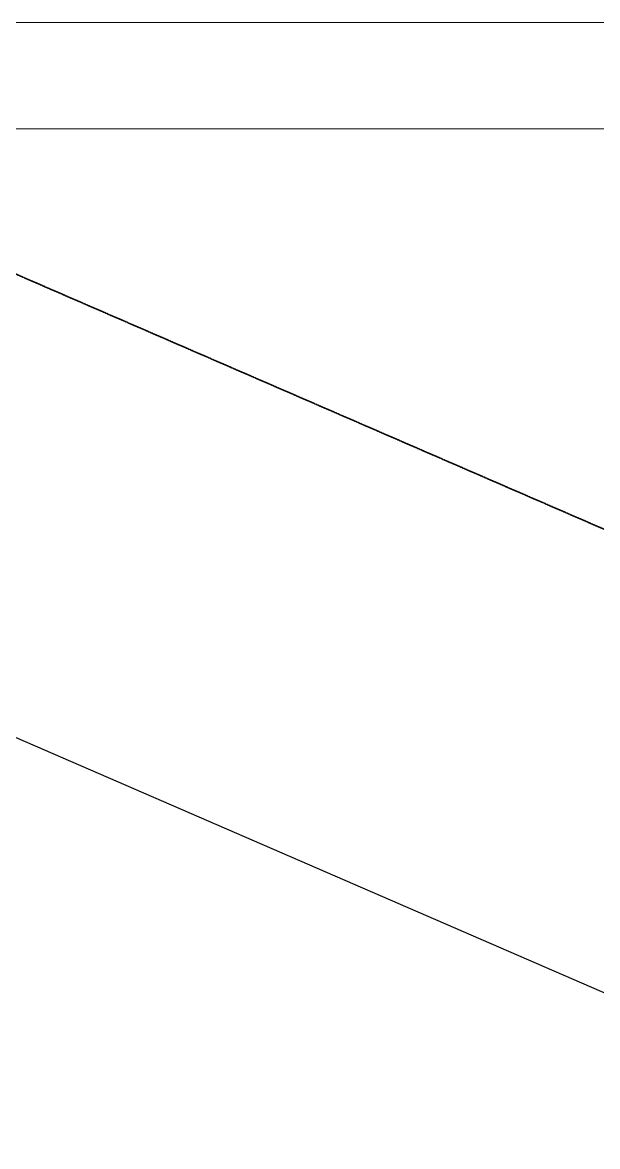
# Model space of a CAD drawing. Header units: metres. Extents: x 579991 to 911209, y 678516 to 840782.
# Drawn here: x 653347 to 657404, y 715138 to 723066 of the extents above; entities that cross this region are included whole.
import ezdxf

# ---------------------------------------------------------------- set-up
doc = ezdxf.new("R2010")
doc.units = ezdxf.units.M
doc.header["$MEASUREMENT"] = 0
doc.linetypes.add('DASHED', pattern=[0.75, 0.5, -0.25])
doc.layers.add('2D Drafting - General_Pen_No__6', color=5, linetype='Continuous', lineweight=13)
doc.layers.add('Roofs_Pen_No__1', color=7, linetype='Continuous', lineweight=13)
doc.layers.add('Parceli', color=7, linetype='Continuous')

msp = doc.modelspace()

# ---------------------------------------------------------------- linework, layer by layer
at = {"layer": '2D Drafting - General_Pen_No__6', "color": 5, "linetype": 'DASHED', "lineweight": 35, "flags": 128}
msp.add_lwpolyline([(650936.9450360052, 722316.0709789591), (660723.1807863631, 718073.0873052792, 0.01813811158127727), (663645.0824098325, 722316.0709789591)], format="xyb", dxfattribs=at)
at = {"layer": 'Parceli', "color": 1}
msp.add_lwpolyline([(662764.9133611761, 713918.0258153768), (646740.6173729971, 720865.6232444552)], dxfattribs=at)
at = {"layer": 'Roofs_Pen_No__1'}
for points in [[(642990.6173729971, 678516.0709789591), (705990.6173729971, 678516.0709789591), (705990.6173729971, 723066.0709789591), (642990.6173729971, 723066.0709789591)], [(646740.6173729971, 679266.0709789591), (705240.6173729971, 679266.0709789591), (705240.6173729971, 722316.0709789591), (646740.6173729971, 722316.0709789591)]]:
    msp.add_lwpolyline(points, close=True, dxfattribs=at)

doc.saveas('drawing.dxf')
